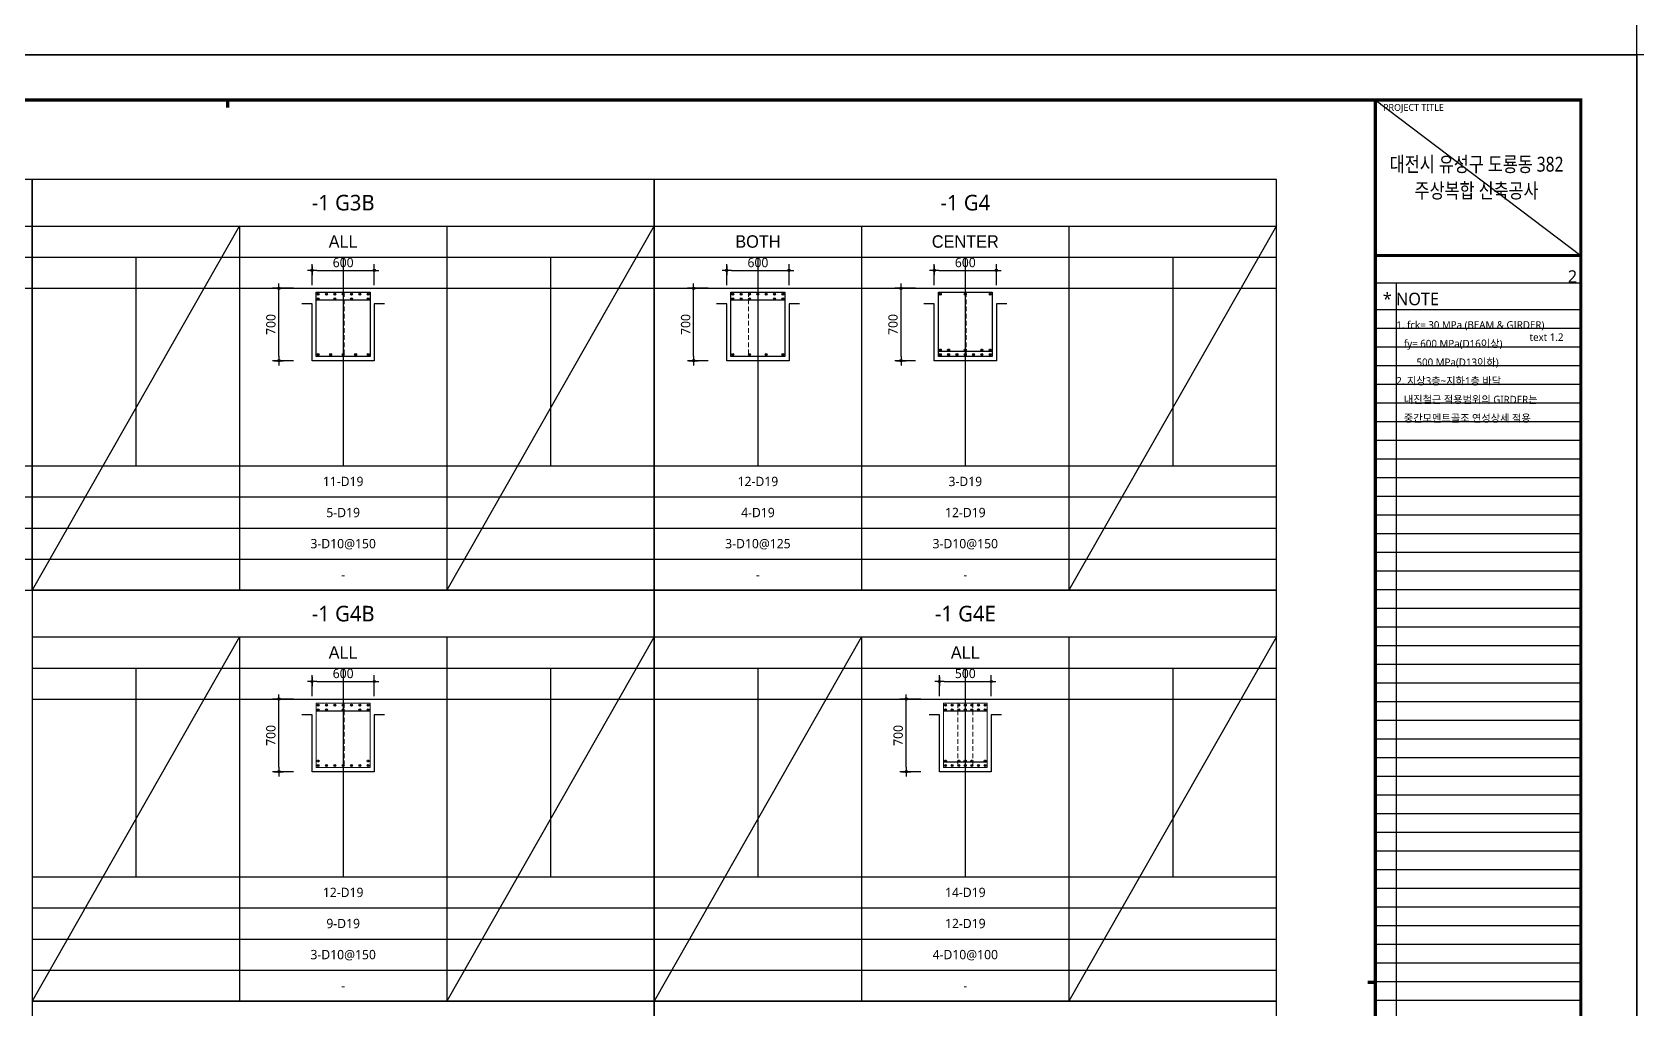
# Model space of a CAD drawing. Header units: millimetres. Extents: x 0 to 252030, y -124740 to 196020.
# Drawn here: x 85353 to 100830, y 97717 to 107140 of the extents above; entities that cross this region are included whole.
import ezdxf
from ezdxf.enums import TextEntityAlignment as Align

# ---------------------------------------------------------------- set-up
doc = ezdxf.new("R2010")
doc.units = ezdxf.units.MM
doc.header["$LTSCALE"] = 30
doc.linetypes.add('HID', pattern=[2.3, 1.5, -0.8])
doc.layers.get('DEFPOINTS').update_dxf_attribs({"color": 142})
for name, color, linetype in [('0-SEC1', 3, 'Continuous'), ('CON', 2, 'Continuous'), ('DIM', 7, 'Continuous'), ('ETC', 7, 'Continuous'), ('S-철근', 3, 'Continuous'), ('SHEET', 7, 'Continuous'), ('TEX', 3, 'Continuous'), ('TXT', 3, 'Continuous'), ('XR-FORM_(도룡동)$0$AA-SHEET', 9, 'Continuous'), ('XR-FORM_(도룡동)$0$Sheet', 7, 'Continuous'), ('XR-FORM_(도룡동)$0$Sheet-text', 3, 'Continuous')]:
    doc.layers.add(name, color=color, linetype=linetype)
doc.layers.add('Stirrup', color=1, linetype='Continuous', lineweight=0)
doc.layers.add('TieBar', color=7, linetype='HID', lineweight=0)
doc.styles.get("Standard").update_dxf_attribs({"font": 'malgun.ttf'})
doc.styles.add('XR-FORM_(도룡동)$3$맑은고딕', font='malgun.ttf')
doc.styles.add('돋움', font='Dotum.ttf')
doc.styles.add('맑은 고딕', font='malgun.ttf')
doc.dimstyles.new('30NDIM', dxfattribs={"dimscale": 50, "dimtxt": 3, "dimasz": 1.5, "dimexe": 2, "dimexo": 6, "dimgap": 1, "dimtad": 1, "dimdec": 0, "dimrnd": 0.25, "dimzin": 0, "dimdsep": 46, "dimtxsty": 'Standard', "dimblk": 'Z_DOT', "dimcen": 5, "dimclrd": 256, "dimclre": 256, "dimclrt": 3, "dimadec": 0, "dimazin": 0, "dimtm": 1e-09, "dimtfac": 1, "dimtdec": 0, "dimtix": 1, "dimtmove": 2, "dimatfit": 1, "dimldrblk": 'Z_DOT', "dimfxl": 1, "dimtolj": 1, "dimtzin": 0, "dimarcsym": 0})

# ---------------------------------------------------------------- blocks, each defined once
blk = doc.blocks.new('XR-FORM_(도룡동)$0$S')
at = {"layer": 'DEFPOINTS'}
for p, q in [((75750, 52950), (82250, 52950)), ((75640, 52073), (82226, 52073)), ((76315, 52073), (76315, 20700)), ((82250, 51196), (75640, 51196)), ((82250, 50596), (75640, 50596)), ((82250, 49996), (75640, 49996)), ((82250, 49396), (75640, 49396)), ((82250, 48796), (75640, 48796)), ((82250, 48196), (75640, 48196)), ((82250, 47596), (75640, 47596)), ((82250, 46996), (75640, 46996)), ((82250, 46396), (75640, 46396)), ((82250, 45796), (75640, 45796)), ((82250, 45196), (75640, 45196)), ((82250, 44596), (75640, 44596)), ((82250, 43996), (75640, 43996)), ((82250, 43396), (75640, 43396)), ((82250, 42796), (75640, 42796)), ((82250, 42196), (75640, 42196)), ((82250, 41596), (75640, 41596)), ((82250, 40996), (75640, 40996)), ((82250, 40396), (75640, 40396)), ((82250, 39796), (75640, 39796)), ((82250, 39196), (75640, 39196)), ((82250, 38596), (75640, 38596)), ((82250, 37996), (75640, 37996)), ((82250, 37396), (75640, 37396)), ((82250, 36796), (75640, 36796)), ((82250, 36196), (75640, 36196)), ((82250, 35596), (75640, 35596)), ((82250, 34996), (75640, 34996)), ((82250, 34396), (75640, 34396)), ((82250, 33796), (75640, 33796)), ((82250, 33196), (75640, 33196)), ((82250, 32596), (75640, 32596)), ((82250, 31996), (75640, 31996)), ((82250, 31396), (75640, 31396)), ((82250, 30796), (75640, 30796)), ((82250, 30196), (75640, 30196)), ((82250, 29596), (75640, 29596)), ((82250, 28996), (75640, 28996))]:
    blk.add_line(p, q, dxfattribs=at)
at = {"layer": 'XR-FORM_(도룡동)$0$AA-SHEET', "const_width": 99.9}
blk.add_lwpolyline([(75750, 52950), (82250, 52950)], dxfattribs=at)
at = {"layer": 'XR-FORM_(도룡동)$0$Sheet', "const_width": 100}
blk.add_lwpolyline([(1850, 57950), (82250, 57950), (82250, 1200), (1850, 1200)], close=True, dxfattribs=at)
at = {"layer": 'XR-FORM_(도룡동)$0$Sheet', "linetype": 'Continuous', "const_width": 100}
for points in [[(38745, 57950), (38745, 57700)], [(75640, 29575), (75390, 29575)]]:
    blk.add_lwpolyline(points, dxfattribs=at)
at = {"layer": 'XR-FORM_(도룡동)$0$Sheet', "const_width": 100}
for points in [[(75640, 57950), (75640, 1200)], [(75640, 52950), (82250, 52950)]]:
    blk.add_lwpolyline(points, dxfattribs=at)
at = {"layer": 'DEFPOINTS', "style": 'XR-FORM_(도룡동)$3$맑은고딕'}
blk.add_text('2', height=400, dxfattribs=at).set_placement((82126, 52273), align=Align.MIDDLE_RIGHT)
blk.add_text('text 1.2', height=240, dxfattribs=at).set_placement((80599, 50202))
at = {"layer": 'XR-FORM_(도룡동)$0$Sheet', "style": 'XR-FORM_(도룡동)$3$맑은고딕'}
blk.add_text('PROJECT TITLE', height=220, dxfattribs=at).set_placement((75890, 57600))
at = {"layer": 'XR-FORM_(도룡동)$0$Sheet-text', "style": 'XR-FORM_(도룡동)$3$맑은고딕'}
blk.add_text('* NOTE', height=400, dxfattribs=at).set_placement((75881, 51550), align=Align.MIDDLE_LEFT)
blk = doc.blocks.new('XR-FORM_(도룡동)', base_point=(101.33, -56114.51))
at = {"layer": 'DEFPOINTS'}
blk.add_line((377.95, 289.75), (411, 264.75), dxfattribs=at)
blk.add_lwpolyline([(0, 0), (420, 0), (420, 297), (0, 297)], close=True, dxfattribs=at)
at = {"xscale": 0.005, "yscale": 0.005, "zscale": 0.005}
blk.add_blockref('XR-FORM_(도룡동)$0$S', (-0.25, 0), dxfattribs=at)
at = {"layer": 'XR-FORM_(도룡동)$0$Sheet-text', "style": 'XR-FORM_(도룡동)$3$맑은고딕', "width": 0.8}
for s, p in [('대전시 유성구 도룡동 382', (394.23, 279.42)), ('주상복합 신축공사', (394.23, 275.17))]:
    blk.add_text(s, height=2.4, dxfattribs=at).set_placement(p, align=Align.MIDDLE_CENTER)
blk = doc.blocks.new('NOTE-보일람표')
at = {"layer": 'TEX', "style": '맑은 고딕'}
for s, p in [('1. fck= 30 MPa (BEAM & GIRDER)', (0, -144)), ('   fy= 600 MPa(D16이상) ', (0, -324)), ('        500 MPa(D13이하)', (0, -504)), ('2. 지상3층~지하1층 바닥', (0, -684)), ('   내진철근 적용범위의 GIRDER는', (0, -864)), ('   중간모멘트골조 연성상세 적용', (0, -1044))]:
    blk.add_text(s, height=72, dxfattribs=at).set_placement(p, align=Align.MIDDLE_LEFT)
blk = doc.blocks.new('4등분')
at = {"layer": 'DEFPOINTS'}
for p, q in [((1000, 3214), (1000, 1200)), ((3000, 3214), (3000, 1200)), ((5000, 3214), (5000, 1200)), ((0, 2914), (6000, 2914))]:
    blk.add_line(p, q, dxfattribs=at)
at = {"layer": 'SHEET'}
blk.add_line((0, 3514), (6000, 3514), dxfattribs=at)
at = {"layer": 'SHEET', "color": 6}
for p, q in [((2000, 3514), (2000, 0)), ((4000, 3514), (4000, 0)), ((0, 3214), (6000, 3214)), ((0, 1200), (6000, 1200)), ((0, 900), (6000, 900)), ((0, 600), (6000, 600)), ((0, 300), (6000, 300))]:
    blk.add_line(p, q, dxfattribs=at)
at = {"layer": 'SHEET'}
blk.add_lwpolyline([(6000, 3964), (0, 3964), (0, 0), (6000, 0)], close=True, dxfattribs=at)
blk = doc.blocks.new('Z_DOT')
at = {"layer": 'DIM', "color": 0}
for p, q in [((-1, 0), (1, 0)), ((0, -1), (0, 1))]:
    blk.add_line(p, q, dxfattribs=at)
for radius in [0.25, 0.125]:
    blk.add_circle((0, 0), radius, dxfattribs=at)
blk = doc.blocks.new('*D795')
at = {"layer": 'DEFPOINTS', "color": 0, "transparency": 16777216}
for p in [(88653, 104840), (88053, 104519), (88653, 104519)]:
    blk.add_point(p, dxfattribs=at)
at = {"layer": 'DIM', "lineweight": -2, "transparency": 16777216}
for p, q in [((88053, 104699), (88053, 104900)), ((88098, 104840), (88608, 104840)), ((88653, 104699), (88653, 104900))]:
    blk.add_line(p, q, dxfattribs=at)
at = {"layer": 'DIM', "lineweight": -2, "transparency": 16777216, "xscale": 45, "yscale": 45, "zscale": 45, "rotation": 180}
blk.add_blockref('Z_DOT', (88053, 104840), dxfattribs=at)
at = {"layer": 'DIM', "lineweight": -2, "transparency": 16777216, "xscale": 45, "yscale": 45, "zscale": 45}
blk.add_blockref('Z_DOT', (88653, 104840), dxfattribs=at)
at = {"layer": 'DIM', "color": 3, "transparency": 16777216, "insert": (88353, 104916), "char_height": 90, "attachment_point": 5}
blk.add_mtext('\\A1;600', dxfattribs=at)
blk = doc.blocks.new('*D796')
at = {"layer": 'DEFPOINTS', "color": 0, "transparency": 16777216}
for p in [(87733, 104669), (88053, 104669), (88053, 103969)]:
    blk.add_point(p, dxfattribs=at)
at = {"layer": 'DIM', "lineweight": -2, "transparency": 16777216}
for p, q in [((87873, 104669), (87673, 104669)), ((87733, 104014), (87733, 104624)), ((87873, 103969), (87673, 103969))]:
    blk.add_line(p, q, dxfattribs=at)
at = {"layer": 'DIM', "lineweight": -2, "transparency": 16777216, "xscale": 45, "yscale": 45, "zscale": 45}
for p, rotation in [((87733, 104669), 90), ((87733, 103969), 270)]:
    blk.add_blockref('Z_DOT', p, dxfattribs=dict(at, rotation=rotation))
at = {"layer": 'DIM', "color": 3, "transparency": 16777216, "insert": (87656, 104319), "char_height": 90, "attachment_point": 5, "rotation": 90}
blk.add_mtext('\\A1;700', dxfattribs=at)
blk = doc.blocks.new('*D797')
at = {"layer": 'DEFPOINTS', "color": 0, "transparency": 16777216}
for p in [(92653, 104840), (92053, 104519), (92653, 104519)]:
    blk.add_point(p, dxfattribs=at)
at = {"layer": 'DIM', "lineweight": -2, "transparency": 16777216}
for p, q in [((92053, 104699), (92053, 104900)), ((92098, 104840), (92608, 104840)), ((92653, 104699), (92653, 104900))]:
    blk.add_line(p, q, dxfattribs=at)
at = {"layer": 'DIM', "lineweight": -2, "transparency": 16777216, "xscale": 45, "yscale": 45, "zscale": 45, "rotation": 180}
blk.add_blockref('Z_DOT', (92053, 104840), dxfattribs=at)
at = {"layer": 'DIM', "lineweight": -2, "transparency": 16777216, "xscale": 45, "yscale": 45, "zscale": 45}
blk.add_blockref('Z_DOT', (92653, 104840), dxfattribs=at)
at = {"layer": 'DIM', "color": 3, "transparency": 16777216, "insert": (92353, 104916), "char_height": 90, "attachment_point": 5}
blk.add_mtext('\\A1;600', dxfattribs=at)
blk = doc.blocks.new('*D798')
at = {"layer": 'DEFPOINTS', "color": 0, "transparency": 16777216}
for p in [(91733, 104669), (92053, 104669), (92053, 103969)]:
    blk.add_point(p, dxfattribs=at)
at = {"layer": 'DIM', "lineweight": -2, "transparency": 16777216}
for p, q in [((91873, 104669), (91673, 104669)), ((91733, 104014), (91733, 104624)), ((91873, 103969), (91673, 103969))]:
    blk.add_line(p, q, dxfattribs=at)
at = {"layer": 'DIM', "lineweight": -2, "transparency": 16777216, "xscale": 45, "yscale": 45, "zscale": 45}
for p, rotation in [((91733, 104669), 90), ((91733, 103969), 270)]:
    blk.add_blockref('Z_DOT', p, dxfattribs=dict(at, rotation=rotation))
at = {"layer": 'DIM', "color": 3, "transparency": 16777216, "insert": (91656, 104319), "char_height": 90, "attachment_point": 5, "rotation": 90}
blk.add_mtext('\\A1;700', dxfattribs=at)
blk = doc.blocks.new('*D799')
at = {"layer": 'DEFPOINTS', "color": 0, "transparency": 16777216}
for p in [(94653, 104840), (94053, 104519), (94653, 104519)]:
    blk.add_point(p, dxfattribs=at)
at = {"layer": 'DIM', "lineweight": -2, "transparency": 16777216}
for p, q in [((94053, 104699), (94053, 104900)), ((94098, 104840), (94608, 104840)), ((94653, 104699), (94653, 104900))]:
    blk.add_line(p, q, dxfattribs=at)
at = {"layer": 'DIM', "lineweight": -2, "transparency": 16777216, "xscale": 45, "yscale": 45, "zscale": 45, "rotation": 180}
blk.add_blockref('Z_DOT', (94053, 104840), dxfattribs=at)
at = {"layer": 'DIM', "lineweight": -2, "transparency": 16777216, "xscale": 45, "yscale": 45, "zscale": 45}
blk.add_blockref('Z_DOT', (94653, 104840), dxfattribs=at)
at = {"layer": 'DIM', "color": 3, "transparency": 16777216, "insert": (94353, 104916), "char_height": 90, "attachment_point": 5}
blk.add_mtext('\\A1;600', dxfattribs=at)
blk = doc.blocks.new('*D800')
at = {"layer": 'DEFPOINTS', "color": 0, "transparency": 16777216}
for p in [(93733, 104669), (94053, 104669), (94053, 103969)]:
    blk.add_point(p, dxfattribs=at)
at = {"layer": 'DIM', "lineweight": -2, "transparency": 16777216}
for p, q in [((93873, 104669), (93673, 104669)), ((93733, 104014), (93733, 104624)), ((93873, 103969), (93673, 103969))]:
    blk.add_line(p, q, dxfattribs=at)
at = {"layer": 'DIM', "lineweight": -2, "transparency": 16777216, "xscale": 45, "yscale": 45, "zscale": 45}
for p, rotation in [((93733, 104669), 90), ((93733, 103969), 270)]:
    blk.add_blockref('Z_DOT', p, dxfattribs=dict(at, rotation=rotation))
at = {"layer": 'DIM', "color": 3, "transparency": 16777216, "insert": (93656, 104319), "char_height": 90, "attachment_point": 5, "rotation": 90}
blk.add_mtext('\\A1;700', dxfattribs=at)
blk = doc.blocks.new('*D807')
at = {"layer": 'DEFPOINTS', "color": 0, "transparency": 16777216}
for p in [(88653, 100875), (88053, 100555), (88653, 100555)]:
    blk.add_point(p, dxfattribs=at)
at = {"layer": 'DIM', "lineweight": -2, "transparency": 16777216}
for p, q in [((88053, 100735), (88053, 100935)), ((88653, 100735), (88653, 100935)), ((88098, 100875), (88608, 100875))]:
    blk.add_line(p, q, dxfattribs=at)
at = {"layer": 'DIM', "lineweight": -2, "transparency": 16777216, "xscale": 45, "yscale": 45, "zscale": 45, "rotation": 180}
blk.add_blockref('Z_DOT', (88053, 100875), dxfattribs=at)
at = {"layer": 'DIM', "lineweight": -2, "transparency": 16777216, "xscale": 45, "yscale": 45, "zscale": 45}
blk.add_blockref('Z_DOT', (88653, 100875), dxfattribs=at)
at = {"layer": 'DIM', "color": 3, "transparency": 16777216, "insert": (88353, 100952), "char_height": 90, "attachment_point": 5}
blk.add_mtext('\\A1;600', dxfattribs=at)
blk = doc.blocks.new('*D808')
at = {"layer": 'DEFPOINTS', "color": 0, "transparency": 16777216}
for p in [(87733, 100705), (88053, 100705), (88053, 100005)]:
    blk.add_point(p, dxfattribs=at)
at = {"layer": 'DIM', "lineweight": -2, "transparency": 16777216}
for p, q in [((87873, 100705), (87673, 100705)), ((87733, 100050), (87733, 100660)), ((87873, 100005), (87673, 100005))]:
    blk.add_line(p, q, dxfattribs=at)
at = {"layer": 'DIM', "lineweight": -2, "transparency": 16777216, "xscale": 45, "yscale": 45, "zscale": 45}
for p, rotation in [((87733, 100705), 90), ((87733, 100005), 270)]:
    blk.add_blockref('Z_DOT', p, dxfattribs=dict(at, rotation=rotation))
at = {"layer": 'DIM', "color": 3, "transparency": 16777216, "insert": (87656, 100355), "char_height": 90, "attachment_point": 5, "rotation": 90}
blk.add_mtext('\\A1;700', dxfattribs=at)
blk = doc.blocks.new('*D809')
at = {"layer": 'DEFPOINTS', "color": 0, "transparency": 16777216}
for p in [(94603, 100875), (94103, 100555), (94603, 100555)]:
    blk.add_point(p, dxfattribs=at)
at = {"layer": 'DIM', "lineweight": -2, "transparency": 16777216}
for p, q in [((94103, 100735), (94103, 100935)), ((94603, 100735), (94603, 100935)), ((94148, 100875), (94558, 100875))]:
    blk.add_line(p, q, dxfattribs=at)
at = {"layer": 'DIM', "lineweight": -2, "transparency": 16777216, "xscale": 45, "yscale": 45, "zscale": 45, "rotation": 180}
blk.add_blockref('Z_DOT', (94103, 100875), dxfattribs=at)
at = {"layer": 'DIM', "lineweight": -2, "transparency": 16777216, "xscale": 45, "yscale": 45, "zscale": 45}
blk.add_blockref('Z_DOT', (94603, 100875), dxfattribs=at)
at = {"layer": 'DIM', "color": 3, "transparency": 16777216, "insert": (94353, 100952), "char_height": 90, "attachment_point": 5}
blk.add_mtext('\\A1;500', dxfattribs=at)
blk = doc.blocks.new('*D810')
at = {"layer": 'DEFPOINTS', "color": 0, "transparency": 16777216}
for p in [(93783, 100705), (94103, 100705), (94103, 100005)]:
    blk.add_point(p, dxfattribs=at)
at = {"layer": 'DIM', "lineweight": -2, "transparency": 16777216}
for p, q in [((93923, 100705), (93723, 100705)), ((93783, 100050), (93783, 100660)), ((93923, 100005), (93723, 100005))]:
    blk.add_line(p, q, dxfattribs=at)
at = {"layer": 'DIM', "lineweight": -2, "transparency": 16777216, "xscale": 45, "yscale": 45, "zscale": 45}
for p, rotation in [((93783, 100705), 90), ((93783, 100005), 270)]:
    blk.add_blockref('Z_DOT', p, dxfattribs=dict(at, rotation=rotation))
at = {"layer": 'DIM', "color": 3, "transparency": 16777216, "insert": (93706, 100355), "char_height": 90, "attachment_point": 5, "rotation": 90}
blk.add_mtext('\\A1;700', dxfattribs=at)

msp = doc.modelspace()

# ---------------------------------------------------------------- hatches: boundary and pattern name
at = {"layer": 'S-철근'}
h = msp.add_hatch(color=256, dxfattribs=at)
edge = h.paths.add_edge_path()
edge.add_arc((88112.08013, 104610.41992), 9.55, 0, 180)
edge.add_arc((88112.08013, 104610.41992), 9.55, 180, 360)
h = msp.add_hatch(color=256, dxfattribs=at)
edge = h.paths.add_edge_path()
edge.add_arc((88112.08013, 104566.31992), 9.55, 0, 180)
edge.add_arc((88112.08013, 104566.31992), 9.55, 180, 360)
h = msp.add_hatch(color=256, dxfattribs=at)
edge = h.paths.add_edge_path()
edge.add_arc((88192.3868, 104610.41992), 9.55, 0, 180)
edge.add_arc((88192.3868, 104610.41992), 9.55, 180, 360)
h = msp.add_hatch(color=256, dxfattribs=at)
edge = h.paths.add_edge_path()
edge.add_arc((88272.69347, 104610.41992), 9.55, 0, 180)
edge.add_arc((88272.69347, 104610.41992), 9.55, 180, 360)
h = msp.add_hatch(color=256, dxfattribs=at)
edge = h.paths.add_edge_path()
edge.add_arc((88272.69347, 104566.31992), 9.55, 0, 180)
edge.add_arc((88272.69347, 104566.31992), 9.55, 180, 360)
h = msp.add_hatch(color=256, dxfattribs=at)
edge = h.paths.add_edge_path()
edge.add_arc((88353.00013, 104610.41992), 9.55, 0, 180)
edge.add_arc((88353.00013, 104610.41992), 9.55, 180, 360)
h = msp.add_hatch(color=256, dxfattribs=at)
edge = h.paths.add_edge_path()
edge.add_arc((88433.3068, 104610.41992), 9.55, 0, 180)
edge.add_arc((88433.3068, 104610.41992), 9.55, 180, 360)
h = msp.add_hatch(color=256, dxfattribs=at)
edge = h.paths.add_edge_path()
edge.add_arc((88433.3068, 104566.31992), 9.55, 0, 180)
edge.add_arc((88433.3068, 104566.31992), 9.55, 180, 360)
h = msp.add_hatch(color=256, dxfattribs=at)
edge = h.paths.add_edge_path()
edge.add_arc((88513.61347, 104610.41992), 9.55, 0, 180)
edge.add_arc((88513.61347, 104610.41992), 9.55, 180, 360)
h = msp.add_hatch(color=256, dxfattribs=at)
edge = h.paths.add_edge_path()
edge.add_arc((88593.92013, 104610.41992), 9.55, 0, 180)
edge.add_arc((88593.92013, 104610.41992), 9.55, 180, 360)
h = msp.add_hatch(color=256, dxfattribs=at)
edge = h.paths.add_edge_path()
edge.add_arc((88593.92013, 104566.31992), 9.55, 0, 180)
edge.add_arc((88593.92013, 104566.31992), 9.55, 180, 360)
h = msp.add_hatch(color=256, dxfattribs=at)
edge = h.paths.add_edge_path()
edge.add_arc((92112.08013, 104610.41992), 9.55, 0, 180)
edge.add_arc((92112.08013, 104610.41992), 9.55, 180, 360)
h = msp.add_hatch(color=256, dxfattribs=at)
edge = h.paths.add_edge_path()
edge.add_arc((92112.08013, 104566.31992), 9.55, 0, 180)
edge.add_arc((92112.08013, 104566.31992), 9.55, 180, 360)
h = msp.add_hatch(color=256, dxfattribs=at)
edge = h.paths.add_edge_path()
edge.add_arc((92192.3868, 104610.41992), 9.55, 0, 180)
edge.add_arc((92192.3868, 104610.41992), 9.55, 180, 360)
h = msp.add_hatch(color=256, dxfattribs=at)
edge = h.paths.add_edge_path()
edge.add_arc((92192.3868, 104566.31992), 9.55, 0, 180)
edge.add_arc((92192.3868, 104566.31992), 9.55, 180, 360)
h = msp.add_hatch(color=256, dxfattribs=at)
edge = h.paths.add_edge_path()
edge.add_arc((92272.69347, 104610.41992), 9.55, 0, 180)
edge.add_arc((92272.69347, 104610.41992), 9.55, 180, 360)
h = msp.add_hatch(color=256, dxfattribs=at)
edge = h.paths.add_edge_path()
edge.add_arc((92272.69347, 104566.31992), 9.55, 0, 180)
edge.add_arc((92272.69347, 104566.31992), 9.55, 180, 360)
h = msp.add_hatch(color=256, dxfattribs=at)
edge = h.paths.add_edge_path()
edge.add_arc((92353.00013, 104610.41992), 9.55, 0, 180)
edge.add_arc((92353.00013, 104610.41992), 9.55, 180, 360)
h = msp.add_hatch(color=256, dxfattribs=at)
edge = h.paths.add_edge_path()
edge.add_arc((92433.3068, 104610.41992), 9.55, 0, 180)
edge.add_arc((92433.3068, 104610.41992), 9.55, 180, 360)
h = msp.add_hatch(color=256, dxfattribs=at)
edge = h.paths.add_edge_path()
edge.add_arc((92513.61347, 104610.41992), 9.55, 0, 180)
edge.add_arc((92513.61347, 104610.41992), 9.55, 180, 360)
h = msp.add_hatch(color=256, dxfattribs=at)
edge = h.paths.add_edge_path()
edge.add_arc((92513.61347, 104566.31992), 9.55, 0, 180)
edge.add_arc((92513.61347, 104566.31992), 9.55, 180, 360)
h = msp.add_hatch(color=256, dxfattribs=at)
edge = h.paths.add_edge_path()
edge.add_arc((92593.92013, 104610.41992), 9.55, 0, 180)
edge.add_arc((92593.92013, 104610.41992), 9.55, 180, 360)
h = msp.add_hatch(color=256, dxfattribs=at)
edge = h.paths.add_edge_path()
edge.add_arc((92593.92013, 104566.31992), 9.55, 0, 180)
edge.add_arc((92593.92013, 104566.31992), 9.55, 180, 360)
h = msp.add_hatch(color=256, dxfattribs=at)
edge = h.paths.add_edge_path()
edge.add_arc((94112.08013, 104610.41992), 9.55, 0, 180)
edge.add_arc((94112.08013, 104610.41992), 9.55, 180, 360)
h = msp.add_hatch(color=256, dxfattribs=at)
edge = h.paths.add_edge_path()
edge.add_arc((94353.00013, 104610.41992), 9.55, 0, 180)
edge.add_arc((94353.00013, 104610.41992), 9.55, 180, 360)
h = msp.add_hatch(color=256, dxfattribs=at)
edge = h.paths.add_edge_path()
edge.add_arc((94593.92013, 104610.41992), 9.55, 0, 180)
edge.add_arc((94593.92013, 104610.41992), 9.55, 180, 360)
h = msp.add_hatch(color=256, dxfattribs=at)
edge = h.paths.add_edge_path()
edge.add_arc((88112.08013, 104028.57992), 9.55, 0, 180)
edge.add_arc((88112.08013, 104028.57992), 9.55, 180, 360)
h = msp.add_hatch(color=256, dxfattribs=at)
edge = h.paths.add_edge_path()
edge.add_arc((88232.54013, 104028.57992), 9.55, 0, 180)
edge.add_arc((88232.54013, 104028.57992), 9.55, 180, 360)
h = msp.add_hatch(color=256, dxfattribs=at)
edge = h.paths.add_edge_path()
edge.add_arc((88353.00013, 104028.57992), 9.55, 0, 180)
edge.add_arc((88353.00013, 104028.57992), 9.55, 180, 360)
h = msp.add_hatch(color=256, dxfattribs=at)
edge = h.paths.add_edge_path()
edge.add_arc((88473.46013, 104028.57992), 9.55, 0, 180)
edge.add_arc((88473.46013, 104028.57992), 9.55, 180, 360)
h = msp.add_hatch(color=256, dxfattribs=at)
edge = h.paths.add_edge_path()
edge.add_arc((88593.92013, 104028.57992), 9.55, 0, 180)
edge.add_arc((88593.92013, 104028.57992), 9.55, 180, 360)
h = msp.add_hatch(color=256, dxfattribs=at)
edge = h.paths.add_edge_path()
edge.add_arc((92112.08013, 104028.57992), 9.55, 0, 180)
edge.add_arc((92112.08013, 104028.57992), 9.55, 180, 360)
h = msp.add_hatch(color=256, dxfattribs=at)
edge = h.paths.add_edge_path()
edge.add_arc((92272.69347, 104028.57992), 9.55, 0, 180)
edge.add_arc((92272.69347, 104028.57992), 9.55, 180, 360)
h = msp.add_hatch(color=256, dxfattribs=at)
edge = h.paths.add_edge_path()
edge.add_arc((92433.3068, 104028.57992), 9.55, 0, 180)
edge.add_arc((92433.3068, 104028.57992), 9.55, 180, 360)
h = msp.add_hatch(color=256, dxfattribs=at)
edge = h.paths.add_edge_path()
edge.add_arc((92593.92013, 104028.57992), 9.55, 0, 180)
edge.add_arc((92593.92013, 104028.57992), 9.55, 180, 360)
h = msp.add_hatch(color=256, dxfattribs=at)
edge = h.paths.add_edge_path()
edge.add_arc((94112.08013, 104072.67992), 9.55, 0, 180)
edge.add_arc((94112.08013, 104072.67992), 9.55, 180, 360)
h = msp.add_hatch(color=256, dxfattribs=at)
edge = h.paths.add_edge_path()
edge.add_arc((94112.08013, 104028.57992), 9.55, 0, 180)
edge.add_arc((94112.08013, 104028.57992), 9.55, 180, 360)
h = msp.add_hatch(color=256, dxfattribs=at)
edge = h.paths.add_edge_path()
edge.add_arc((94192.3868, 104072.67992), 9.55, 0, 180)
edge.add_arc((94192.3868, 104072.67992), 9.55, 180, 360)
h = msp.add_hatch(color=256, dxfattribs=at)
edge = h.paths.add_edge_path()
edge.add_arc((94192.3868, 104028.57992), 9.55, 0, 180)
edge.add_arc((94192.3868, 104028.57992), 9.55, 180, 360)
h = msp.add_hatch(color=256, dxfattribs=at)
edge = h.paths.add_edge_path()
edge.add_arc((94272.69347, 104028.57992), 9.55, 0, 180)
edge.add_arc((94272.69347, 104028.57992), 9.55, 180, 360)
h = msp.add_hatch(color=256, dxfattribs=at)
edge = h.paths.add_edge_path()
edge.add_arc((94353.00013, 104072.67992), 9.55, 0, 180)
edge.add_arc((94353.00013, 104072.67992), 9.55, 180, 360)
h = msp.add_hatch(color=256, dxfattribs=at)
edge = h.paths.add_edge_path()
edge.add_arc((94353.00013, 104028.57992), 9.55, 0, 180)
edge.add_arc((94353.00013, 104028.57992), 9.55, 180, 360)
h = msp.add_hatch(color=256, dxfattribs=at)
edge = h.paths.add_edge_path()
edge.add_arc((94433.3068, 104028.57992), 9.55, 0, 180)
edge.add_arc((94433.3068, 104028.57992), 9.55, 180, 360)
h = msp.add_hatch(color=256, dxfattribs=at)
edge = h.paths.add_edge_path()
edge.add_arc((94513.61347, 104072.67992), 9.55, 0, 180)
edge.add_arc((94513.61347, 104072.67992), 9.55, 180, 360)
h = msp.add_hatch(color=256, dxfattribs=at)
edge = h.paths.add_edge_path()
edge.add_arc((94513.61347, 104028.57992), 9.55, 0, 180)
edge.add_arc((94513.61347, 104028.57992), 9.55, 180, 360)
h = msp.add_hatch(color=256, dxfattribs=at)
edge = h.paths.add_edge_path()
edge.add_arc((94593.92013, 104072.67992), 9.55, 0, 180)
edge.add_arc((94593.92013, 104072.67992), 9.55, 180, 360)
h = msp.add_hatch(color=256, dxfattribs=at)
edge = h.paths.add_edge_path()
edge.add_arc((94593.92013, 104028.57992), 9.55, 0, 180)
edge.add_arc((94593.92013, 104028.57992), 9.55, 180, 360)
h = msp.add_hatch(color=256, dxfattribs=at)
edge = h.paths.add_edge_path()
edge.add_arc((88112.08013, 100645.91992), 9.55, 0, 180)
edge.add_arc((88112.08013, 100645.91992), 9.55, 180, 360)
h = msp.add_hatch(color=256, dxfattribs=at)
edge = h.paths.add_edge_path()
edge.add_arc((88112.08013, 100601.81992), 9.55, 0, 180)
edge.add_arc((88112.08013, 100601.81992), 9.55, 180, 360)
h = msp.add_hatch(color=256, dxfattribs=at)
edge = h.paths.add_edge_path()
edge.add_arc((88192.3868, 100645.91992), 9.55, 0, 180)
edge.add_arc((88192.3868, 100645.91992), 9.55, 180, 360)
h = msp.add_hatch(color=256, dxfattribs=at)
edge = h.paths.add_edge_path()
edge.add_arc((88192.3868, 100601.81992), 9.55, 0, 180)
edge.add_arc((88192.3868, 100601.81992), 9.55, 180, 360)
h = msp.add_hatch(color=256, dxfattribs=at)
edge = h.paths.add_edge_path()
edge.add_arc((88272.69347, 100645.91992), 9.55, 0, 180)
edge.add_arc((88272.69347, 100645.91992), 9.55, 180, 360)
h = msp.add_hatch(color=256, dxfattribs=at)
edge = h.paths.add_edge_path()
edge.add_arc((88353.00013, 100645.91992), 9.55, 0, 180)
edge.add_arc((88353.00013, 100645.91992), 9.55, 180, 360)
h = msp.add_hatch(color=256, dxfattribs=at)
edge = h.paths.add_edge_path()
edge.add_arc((88353.00013, 100601.81992), 9.55, 0, 180)
edge.add_arc((88353.00013, 100601.81992), 9.55, 180, 360)
h = msp.add_hatch(color=256, dxfattribs=at)
edge = h.paths.add_edge_path()
edge.add_arc((88433.3068, 100645.91992), 9.55, 0, 180)
edge.add_arc((88433.3068, 100645.91992), 9.55, 180, 360)
h = msp.add_hatch(color=256, dxfattribs=at)
edge = h.paths.add_edge_path()
edge.add_arc((88513.61347, 100645.91992), 9.55, 0, 180)
edge.add_arc((88513.61347, 100645.91992), 9.55, 180, 360)
h = msp.add_hatch(color=256, dxfattribs=at)
edge = h.paths.add_edge_path()
edge.add_arc((88513.61347, 100601.81992), 9.55, 0, 180)
edge.add_arc((88513.61347, 100601.81992), 9.55, 180, 360)
h = msp.add_hatch(color=256, dxfattribs=at)
edge = h.paths.add_edge_path()
edge.add_arc((88593.92013, 100645.91992), 9.55, 0, 180)
edge.add_arc((88593.92013, 100645.91992), 9.55, 180, 360)
h = msp.add_hatch(color=256, dxfattribs=at)
edge = h.paths.add_edge_path()
edge.add_arc((88593.92013, 100601.81992), 9.55, 0, 180)
edge.add_arc((88593.92013, 100601.81992), 9.55, 180, 360)
h = msp.add_hatch(color=256, dxfattribs=at)
edge = h.paths.add_edge_path()
edge.add_arc((94162.08013, 100645.91992), 9.55, 180, 360, ccw=False)
edge.add_arc((94162.08013, 100645.91992), 9.55, 0, 180, ccw=False)
h = msp.add_hatch(color=256, dxfattribs=at)
edge = h.paths.add_edge_path()
edge.add_arc((94162.08013, 100601.81992), 9.55, 180, 360, ccw=False)
edge.add_arc((94162.08013, 100601.81992), 9.55, 0, 180, ccw=False)
h = msp.add_hatch(color=256, dxfattribs=at)
edge = h.paths.add_edge_path()
edge.add_arc((94225.72013, 100645.91992), 9.55, 180, 360, ccw=False)
edge.add_arc((94225.72013, 100645.91992), 9.55, 0, 180, ccw=False)
h = msp.add_hatch(color=256, dxfattribs=at)
edge = h.paths.add_edge_path()
edge.add_arc((94225.72013, 100601.81992), 9.55, 180, 360, ccw=False)
edge.add_arc((94225.72013, 100601.81992), 9.55, 0, 180, ccw=False)
h = msp.add_hatch(color=256, dxfattribs=at)
edge = h.paths.add_edge_path()
edge.add_arc((94289.36013, 100645.91992), 9.55, 180, 360, ccw=False)
edge.add_arc((94289.36013, 100645.91992), 9.55, 0, 180, ccw=False)
h = msp.add_hatch(color=256, dxfattribs=at)
edge = h.paths.add_edge_path()
edge.add_arc((94289.36013, 100601.81992), 9.55, 180, 360, ccw=False)
edge.add_arc((94289.36013, 100601.81992), 9.55, 0, 180, ccw=False)
h = msp.add_hatch(color=256, dxfattribs=at)
edge = h.paths.add_edge_path()
edge.add_arc((94353.00013, 100645.91992), 9.55, 180, 360, ccw=False)
edge.add_arc((94353.00013, 100645.91992), 9.55, 0, 180, ccw=False)
h = msp.add_hatch(color=256, dxfattribs=at)
edge = h.paths.add_edge_path()
edge.add_arc((94353.00013, 100601.81992), 9.55, 180, 360, ccw=False)
edge.add_arc((94353.00013, 100601.81992), 9.55, 0, 180, ccw=False)
h = msp.add_hatch(color=256, dxfattribs=at)
edge = h.paths.add_edge_path()
edge.add_arc((94416.64013, 100645.91992), 9.55, 180, 360, ccw=False)
edge.add_arc((94416.64013, 100645.91992), 9.55, 0, 180, ccw=False)
h = msp.add_hatch(color=256, dxfattribs=at)
edge = h.paths.add_edge_path()
edge.add_arc((94416.64013, 100601.81992), 9.55, 180, 360, ccw=False)
edge.add_arc((94416.64013, 100601.81992), 9.55, 0, 180, ccw=False)
h = msp.add_hatch(color=256, dxfattribs=at)
edge = h.paths.add_edge_path()
edge.add_arc((94480.28013, 100645.91992), 9.55, 180, 360, ccw=False)
edge.add_arc((94480.28013, 100645.91992), 9.55, 0, 180, ccw=False)
h = msp.add_hatch(color=256, dxfattribs=at)
edge = h.paths.add_edge_path()
edge.add_arc((94480.28013, 100601.81992), 9.55, 180, 360, ccw=False)
edge.add_arc((94480.28013, 100601.81992), 9.55, 0, 180, ccw=False)
h = msp.add_hatch(color=256, dxfattribs=at)
edge = h.paths.add_edge_path()
edge.add_arc((94543.92013, 100645.91992), 9.55, 180, 360, ccw=False)
edge.add_arc((94543.92013, 100645.91992), 9.55, 0, 180, ccw=False)
h = msp.add_hatch(color=256, dxfattribs=at)
edge = h.paths.add_edge_path()
edge.add_arc((94543.92013, 100601.81992), 9.55, 180, 360, ccw=False)
edge.add_arc((94543.92013, 100601.81992), 9.55, 0, 180, ccw=False)
h = msp.add_hatch(color=256, dxfattribs=at)
edge = h.paths.add_edge_path()
edge.add_arc((88112.08013, 100108.17992), 9.55, 0, 180)
edge.add_arc((88112.08013, 100108.17992), 9.55, 180, 360)
h = msp.add_hatch(color=256, dxfattribs=at)
edge = h.paths.add_edge_path()
edge.add_arc((88112.08013, 100064.07992), 9.55, 0, 180)
edge.add_arc((88112.08013, 100064.07992), 9.55, 180, 360)
h = msp.add_hatch(color=256, dxfattribs=at)
edge = h.paths.add_edge_path()
edge.add_arc((88192.3868, 100064.07992), 9.55, 0, 180)
edge.add_arc((88192.3868, 100064.07992), 9.55, 180, 360)
h = msp.add_hatch(color=256, dxfattribs=at)
edge = h.paths.add_edge_path()
edge.add_arc((88272.69347, 100064.07992), 9.55, 0, 180)
edge.add_arc((88272.69347, 100064.07992), 9.55, 180, 360)
h = msp.add_hatch(color=256, dxfattribs=at)
edge = h.paths.add_edge_path()
edge.add_arc((88353.00013, 100064.07992), 9.55, 0, 180)
edge.add_arc((88353.00013, 100064.07992), 9.55, 180, 360)
h = msp.add_hatch(color=256, dxfattribs=at)
edge = h.paths.add_edge_path()
edge.add_arc((88433.3068, 100064.07992), 9.55, 0, 180)
edge.add_arc((88433.3068, 100064.07992), 9.55, 180, 360)
h = msp.add_hatch(color=256, dxfattribs=at)
edge = h.paths.add_edge_path()
edge.add_arc((88513.61347, 100064.07992), 9.55, 0, 180)
edge.add_arc((88513.61347, 100064.07992), 9.55, 180, 360)
h = msp.add_hatch(color=256, dxfattribs=at)
edge = h.paths.add_edge_path()
edge.add_arc((88593.92013, 100108.17992), 9.55, 0, 180)
edge.add_arc((88593.92013, 100108.17992), 9.55, 180, 360)
h = msp.add_hatch(color=256, dxfattribs=at)
edge = h.paths.add_edge_path()
edge.add_arc((88593.92013, 100064.07992), 9.55, 0, 180)
edge.add_arc((88593.92013, 100064.07992), 9.55, 180, 360)
h = msp.add_hatch(color=256, dxfattribs=at)
edge = h.paths.add_edge_path()
edge.add_arc((94162.08013, 100108.17992), 9.55, 0, 180)
edge.add_arc((94162.08013, 100108.17992), 9.55, 180, 360)
h = msp.add_hatch(color=256, dxfattribs=at)
edge = h.paths.add_edge_path()
edge.add_arc((94162.08013, 100064.07992), 9.55, 0, 180)
edge.add_arc((94162.08013, 100064.07992), 9.55, 180, 360)
h = msp.add_hatch(color=256, dxfattribs=at)
edge = h.paths.add_edge_path()
edge.add_arc((94225.72013, 100064.07992), 9.55, 0, 180)
edge.add_arc((94225.72013, 100064.07992), 9.55, 180, 360)
h = msp.add_hatch(color=256, dxfattribs=at)
edge = h.paths.add_edge_path()
edge.add_arc((94289.36013, 100108.17992), 9.55, 0, 180)
edge.add_arc((94289.36013, 100108.17992), 9.55, 180, 360)
h = msp.add_hatch(color=256, dxfattribs=at)
edge = h.paths.add_edge_path()
edge.add_arc((94289.36013, 100064.07992), 9.55, 0, 180)
edge.add_arc((94289.36013, 100064.07992), 9.55, 180, 360)
h = msp.add_hatch(color=256, dxfattribs=at)
edge = h.paths.add_edge_path()
edge.add_arc((94353.00013, 100108.17992), 9.55, 0, 180)
edge.add_arc((94353.00013, 100108.17992), 9.55, 180, 360)
h = msp.add_hatch(color=256, dxfattribs=at)
edge = h.paths.add_edge_path()
edge.add_arc((94353.00013, 100064.07992), 9.55, 0, 180)
edge.add_arc((94353.00013, 100064.07992), 9.55, 180, 360)
h = msp.add_hatch(color=256, dxfattribs=at)
edge = h.paths.add_edge_path()
edge.add_arc((94416.64013, 100108.17992), 9.55, 0, 180)
edge.add_arc((94416.64013, 100108.17992), 9.55, 180, 360)
h = msp.add_hatch(color=256, dxfattribs=at)
edge = h.paths.add_edge_path()
edge.add_arc((94416.64013, 100064.07992), 9.55, 0, 180)
edge.add_arc((94416.64013, 100064.07992), 9.55, 180, 360)
h = msp.add_hatch(color=256, dxfattribs=at)
edge = h.paths.add_edge_path()
edge.add_arc((94480.28013, 100064.07992), 9.55, 0, 180)
edge.add_arc((94480.28013, 100064.07992), 9.55, 180, 360)
h = msp.add_hatch(color=256, dxfattribs=at)
edge = h.paths.add_edge_path()
edge.add_arc((94543.92013, 100108.17992), 9.55, 0, 180)
edge.add_arc((94543.92013, 100108.17992), 9.55, 180, 360)
h = msp.add_hatch(color=256, dxfattribs=at)
edge = h.paths.add_edge_path()
edge.add_arc((94543.92013, 100064.07992), 9.55, 0, 180)
edge.add_arc((94543.92013, 100064.07992), 9.55, 180, 360)

# ---------------------------------------------------------------- linework, layer by layer
at = {"layer": 'CON', "color": 8}
for p, q in [((87953.00013, 104669.49992), (88753.00013, 104669.49992)), ((91953.00013, 104669.49992), (92753.00013, 104669.49992)), ((93953.00013, 104669.49992), (94753.00013, 104669.49992)), ((87953.00013, 100704.99992), (88753.00013, 100704.99992)), ((94003.00013, 100704.99992), (94703.00013, 100704.99992))]:
    msp.add_line(p, q, dxfattribs=at)
for points in [[(88753.00013, 104519.49992), (88653.00013, 104519.49992), (88653.00013, 103969.49992), (88053.00013, 103969.49992), (88053.00013, 104519.49992), (87953.00013, 104519.49992)], [(92753.00013, 104519.49992), (92653.00013, 104519.49992), (92653.00013, 103969.49992), (92053.00013, 103969.49992), (92053.00013, 104519.49992), (91953.00013, 104519.49992)], [(94753.00013, 104519.49992), (94653.00013, 104519.49992), (94653.00013, 103969.49992), (94053.00013, 103969.49992), (94053.00013, 104519.49992), (93953.00013, 104519.49992)], [(88753.00013, 100554.99992), (88653.00013, 100554.99992), (88653.00013, 100004.99992), (88053.00013, 100004.99992), (88053.00013, 100554.99992), (87953.00013, 100554.99992)], [(94703.00013, 100554.99992), (94603.00013, 100554.99992), (94603.00013, 100004.99992), (94103.00013, 100004.99992), (94103.00013, 100554.99992), (94003.00013, 100554.99992)]]:
    msp.add_lwpolyline(points, dxfattribs=at)
at = {"layer": 'ETC', "color": 8}
for p, q in [((88093.00013, 104556.76992), (88613.00013, 104556.76992)), ((92093.00013, 104556.76992), (92613.00013, 104556.76992)), ((94093.00013, 104063.12992), (94613.00013, 104063.12992)), ((88093.00013, 100592.26992), (88613.00013, 100592.26992)), ((94143.00013, 100098.62992), (94563.00013, 100098.62992))]:
    msp.add_line(p, q, dxfattribs=at)
at = {"layer": 'S-철근'}
msp.add_line((94143.00013, 100592.26992), (94563.00013, 100592.26992), dxfattribs=at)
for points in [[(88093.00013, 104009.49992), (88093.00013, 104629.49992), (88613.00013, 104629.49992), (88613.00013, 104009.49992), (88093.00013, 104009.49992)], [(92093.00013, 104009.49992), (92093.00013, 104629.49992), (92613.00013, 104629.49992), (92613.00013, 104009.49992), (92093.00013, 104009.49992)], [(94093.00013, 104009.49992), (94093.00013, 104629.49992), (94613.00013, 104629.49992), (94613.00013, 104009.49992), (94093.00013, 104009.49992)]]:
    msp.add_lwpolyline(points, dxfattribs=at)
for centre in [(88112.08013, 104610.41992), (88112.08013, 104566.31992), (88192.3868, 104610.41992), (88272.69347, 104610.41992), (88272.69347, 104566.31992), (88353.00013, 104610.41992), (88433.3068, 104610.41992), (88433.3068, 104566.31992), (88513.61347, 104610.41992), (88593.92013, 104610.41992), (88593.92013, 104566.31992), (92112.08013, 104610.41992), (92112.08013, 104566.31992), (92192.3868, 104610.41992), (92192.3868, 104566.31992), (92272.69347, 104610.41992), (92272.69347, 104566.31992), (92353.00013, 104610.41992), (92433.3068, 104610.41992), (92513.61347, 104610.41992), (92513.61347, 104566.31992), (92593.92013, 104610.41992), (92593.92013, 104566.31992), (94112.08013, 104610.41992), (94353.00013, 104610.41992), (94593.92013, 104610.41992), (88112.08013, 104028.57992), (88232.54013, 104028.57992), (88353.00013, 104028.57992), (88473.46013, 104028.57992), (88593.92013, 104028.57992), (92112.08013, 104028.57992), (92272.69347, 104028.57992), (92433.3068, 104028.57992), (92593.92013, 104028.57992), (94112.08013, 104072.67992), (94112.08013, 104028.57992), (94192.3868, 104072.67992), (94192.3868, 104028.57992), (94272.69347, 104028.57992), (94353.00013, 104072.67992), (94353.00013, 104028.57992), (94433.3068, 104028.57992), (94513.61347, 104072.67992), (94513.61347, 104028.57992), (94593.92013, 104072.67992), (94593.92013, 104028.57992), (88112.08013, 100645.91992), (88112.08013, 100601.81992), (88192.3868, 100645.91992), (88192.3868, 100601.81992), (88272.69347, 100645.91992), (88353.00013, 100645.91992), (88353.00013, 100601.81992), (88433.3068, 100645.91992), (88513.61347, 100645.91992), (88513.61347, 100601.81992), (88593.92013, 100645.91992), (88593.92013, 100601.81992), (94162.08013, 100645.91992), (94162.08013, 100601.81992), (94225.72013, 100645.91992), (94225.72013, 100601.81992), (94289.36013, 100645.91992), (94289.36013, 100601.81992), (94353.00013, 100645.91992), (94353.00013, 100601.81992), (94416.64013, 100645.91992), (94416.64013, 100601.81992), (94480.28013, 100645.91992), (94480.28013, 100601.81992), (94543.92013, 100645.91992), (94543.92013, 100601.81992), (88112.08013, 100108.17992), (88112.08013, 100064.07992), (88192.3868, 100064.07992), (88272.69347, 100064.07992), (88353.00013, 100064.07992), (88433.3068, 100064.07992), (88513.61347, 100064.07992), (88593.92013, 100108.17992), (88593.92013, 100064.07992), (94162.08013, 100108.17992), (94162.08013, 100064.07992), (94225.72013, 100064.07992), (94289.36013, 100108.17992), (94289.36013, 100064.07992), (94353.00013, 100108.17992), (94353.00013, 100064.07992), (94416.64013, 100108.17992), (94416.64013, 100064.07992), (94480.28013, 100064.07992), (94543.92013, 100108.17992), (94543.92013, 100064.07992)]:
    msp.add_circle(centre, 9.55, dxfattribs=at)
at = {"layer": 'SHEET'}
for p, q in [((87353.00013, 105269.49992), (85353.00013, 101754.99992)), ((91353.00013, 105269.49992), (89353.00013, 101754.99992)), ((97353.00013, 105269.49992), (95353.00013, 101754.99992)), ((87353.00013, 101304.99992), (85353.00013, 97790.49992)), ((91353.00013, 101304.99992), (89353.00013, 97790.49992)), ((93353.00013, 101304.99992), (91353.00013, 97790.49992)), ((97353.00013, 101304.99992), (95353.00013, 97790.49992))]:
    msp.add_line(p, q, dxfattribs=at)
at = {"layer": 'Stirrup', "color": 3}
for points in [[(88093.00013, 100044.99992), (88093.00013, 100664.99992), (88613.00013, 100664.99992), (88613.00013, 100044.99992), (88093.00013, 100044.99992)], [(94143.00013, 100044.99992), (94143.00013, 100664.99992), (94563.00013, 100664.99992), (94563.00013, 100044.99992), (94143.00013, 100044.99992)]]:
    msp.add_lwpolyline(points, dxfattribs=at)
at = {"layer": 'TieBar'}
for p, q in [((88362.55013, 104629.49992), (88362.55013, 104009.49992)), ((92263.14347, 104629.49992), (92263.14347, 104009.49992)), ((94362.55013, 104629.49992), (94362.55013, 104009.49992)), ((88362.55013, 100664.99992), (88362.55013, 100044.99992)), ((94279.81013, 100664.99992), (94279.81013, 100044.99992)), ((94426.19013, 100664.99992), (94426.19013, 100044.99992))]:
    msp.add_line(p, q, dxfattribs=at)

# ---------------------------------------------------------------- block references
for p in [(79353.00013, 101754.99992), (85353.00013, 101754.99992), (91353.00013, 101754.99992), (85353.00013, 97790.49992), (91353.00013, 97790.49992), (85353.00013, 93825.99992), (91353.00013, 93825.99992)]:
    msp.add_blockref('4등분', p)
at = {"layer": '0-SEC1', "xscale": 60, "yscale": 60, "zscale": 60}
for p in [(81710.02429, -3259950.57868), (81710.02429, -3277770.57868), (106910.02429, -3277770.57868)]:
    msp.add_blockref('XR-FORM_(도룡동)', p, dxfattribs=at)
at = {"layer": 'S-철근'}
msp.add_blockref('NOTE-보일람표', (98509.3931, 104458.91905), dxfattribs=at)

# ---------------------------------------------------------------- texts
at = {"layer": 'TXT', "color": 2, "style": '맑은 고딕'}
for s, p in [('-1 G3B', (88353.00013, 105494.49992)), ('-1 G4', (94353.00013, 105494.49992)), ('-1 G4B', (88353.00013, 101529.99992)), ('-1 G4E', (94353.00013, 101529.99992))]:
    msp.add_text(s, height=150, dxfattribs=at).set_placement(p, align=Align.MIDDLE_CENTER)
at = {"layer": 'TXT'}
for s, height, style, p in [('ALL', 120, '돋움', (88353.00013, 105119.49992)), ('BOTH', 120, '돋움', (92353.00013, 105119.49992)), ('CENTER', 120, '돋움', (94353.00013, 105119.49992)), ('11-D19', 90, '맑은 고딕', (88353.00013, 102804.99992)), ('12-D19', 90, '맑은 고딕', (92353.00013, 102804.99992)), ('3-D19', 90, '맑은 고딕', (94353.00013, 102804.99992)), ('5-D19', 90, '맑은 고딕', (88353.00013, 102504.99992)), ('4-D19', 90, '맑은 고딕', (92353.00013, 102504.99992)), ('12-D19', 90, '맑은 고딕', (94353.00013, 102504.99992)), ('3-D10@150', 90, '맑은 고딕', (88353.00013, 102204.99992)), ('3-D10@125', 90, '맑은 고딕', (92353.00013, 102204.99992)), ('3-D10@150', 90, '맑은 고딕', (94353.00013, 102204.99992)), ('-', 90, '맑은 고딕', (88353.00013, 101904.99992)), ('-', 90, '맑은 고딕', (92353.00013, 101904.99992)), ('-', 90, '맑은 고딕', (94353.00013, 101904.99992)), ('ALL', 120, '돋움', (88353.00013, 101154.99992)), ('ALL', 120, '돋움', (94353.00013, 101154.99992)), ('12-D19', 90, '맑은 고딕', (88353.00013, 98840.49992)), ('14-D19', 90, '맑은 고딕', (94353.00013, 98840.49992)), ('9-D19', 90, '맑은 고딕', (88353.00013, 98540.49992)), ('12-D19', 90, '맑은 고딕', (94353.00013, 98540.49992)), ('3-D10@150', 90, '맑은 고딕', (88353.00013, 98240.49992)), ('4-D10@100', 90, '맑은 고딕', (94353.00013, 98240.49992)), ('-', 90, '맑은 고딕', (88353.00013, 97940.49992)), ('-', 90, '맑은 고딕', (94353.00013, 97940.49992))]:
    msp.add_text(s, height=height, dxfattribs=dict(at, style=style)).set_placement(p, align=Align.MIDDLE_CENTER)

# ---------------------------------------------------------------- dimensions: what is measured, and where the dimension line sits
at = {"layer": 'DIM'}
for base, p1, p2, picture, middle in [((88653.00013, 104839.65148), (88053.00013, 104519.49992), (88653.00013, 104519.49992), '*D795', (88353.00013, 104916.14945)), ((92653.00013, 104839.65148), (92053.00013, 104519.49992), (92653.00013, 104519.49992), '*D797', (92353.00013, 104916.14945)), ((94653.00013, 104839.65148), (94053.00013, 104519.49992), (94653.00013, 104519.49992), '*D799', (94353.00013, 104916.14945)), ((88653.00013, 100875.15148), (88053.00013, 100554.99992), (88653.00013, 100554.99992), '*D807', (88353.00013, 100951.64945)), ((94603.00013, 100875.15148), (94103.00013, 100554.99992), (94603.00013, 100554.99992), '*D809', (94353.00013, 100951.64945))]:
    dim = msp.add_linear_dim(base=base, p1=p1, p2=p2, dimstyle='30NDIM', override={"dimscale": 30, "dimtxsty": 'Standard'}, dxfattribs=at)
    dim.commit()
    dim.dimension.update_dxf_attribs({"geometry": picture, "text_midpoint": middle})
for base, p1, p2, picture, middle in [((87732.84857, 104669.49992), (88053.00013, 103969.49992), (88053.00013, 104669.49992), '*D796', (87656.3506, 104319.49992)), ((91732.84857, 104669.49992), (92053.00013, 103969.49992), (92053.00013, 104669.49992), '*D798', (91656.3506, 104319.49992)), ((93732.84857, 104669.49992), (94053.00013, 103969.49992), (94053.00013, 104669.49992), '*D800', (93656.3506, 104319.49992)), ((87732.84857, 100704.99992), (88053.00013, 100004.99992), (88053.00013, 100704.99992), '*D808', (87656.3506, 100354.99992)), ((93782.84857, 100704.99992), (94103.00013, 100004.99992), (94103.00013, 100704.99992), '*D810', (93706.3506, 100354.99992))]:
    dim = msp.add_linear_dim(base=base, p1=p1, p2=p2, angle=90, dimstyle='30NDIM', override={"dimscale": 30, "dimtxsty": 'Standard'}, dxfattribs=at)
    dim.commit()
    dim.dimension.update_dxf_attribs({"geometry": picture, "text_midpoint": middle})

doc.saveas('drawing.dxf')
